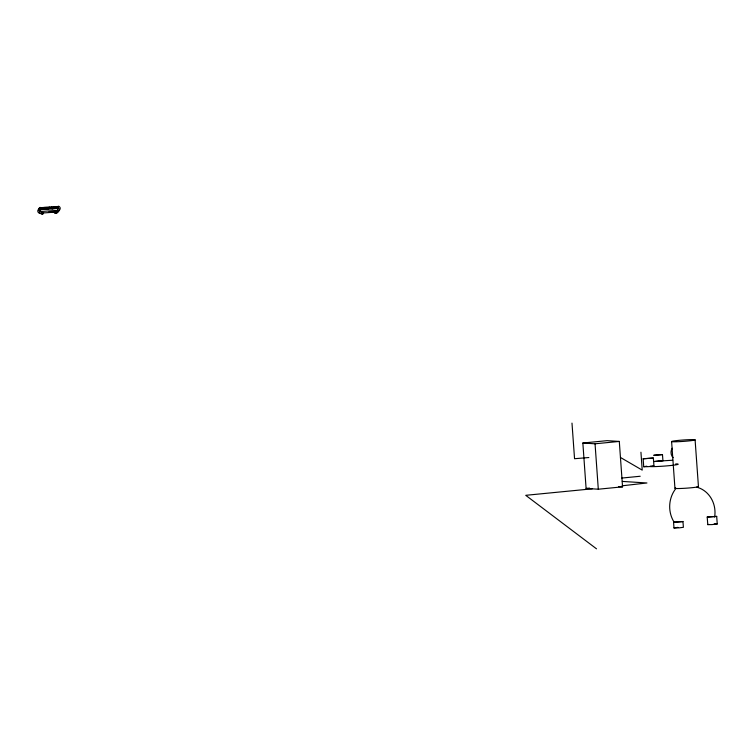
<?xml version="1.0" encoding="UTF-8"?>
<svg xmlns="http://www.w3.org/2000/svg" width="755" height="755" viewBox="0 0 755 755"><rect width="100%" height="100%" fill="white"/><g stroke="black" fill="none" stroke-linecap="round" stroke-linejoin="round"><path stroke-width="1.13" d="M52.954 208.776L53.85 206.757L57.72 206.493L56.833 208.512L58.456 206.172A2.256 2.246 32.3 0 1 58.767 210.475L57.833 211.957L39.524 213.221L39.213 208.918L40.147 207.436L40.383 210.664M40.204 208.238L40.345 210.126M40.921 207.653L40.024 209.673L40.921 207.653L44.8 207.38L44.838 207.918M49.103 207.087L48.216 209.107L49.103 207.087L45.234 207.351L43.903 209.399L44.8 207.38M49.575 207.597L48.641 209.069L49.537 207.059L53.416 206.785L53.454 207.323M52.52 208.805L53.416 206.785M42.724 208.522L41.685 208.597L42.733 208.512M51.34 207.927L50.311 207.984L51.349 207.918M54.69 212.042L57.606 211.787M42.912 213.939L41.157 214.005M643.166 458.814L653.358 457.992L653.953 465.986L648.271 466.666L643.732 466.732L643.128 458.738L653.386 458.077M662.503 454.633L653.717 455.274L662.475 454.567L662.947 460.899L654.17 461.541L659.021 460.89M643.732 466.732L646.742 466.184M673.592 522.281L682.954 521.526L683.388 527.301L679.406 527.839L673.998 527.981L673.564 522.205L682.982 521.601M707.208 517.052L716.684 516.363L717.25 523.961L711.984 524.593L707.775 524.649L707.208 517.052L716.712 516.439M673.97 527.915L677.952 527.377M707.746 524.574L708.643 524.376M651.272 466.099L649.81 466.552L651.565 466.637A14.713 0.868 -4.1 0 0 671.837 465.391A14.713 0.868 -4.1 0 0 675.716 463.91M49.528 211.862L51.293 211.853M42.233 209.456L42.129 209.475M46.517 208.606L46.017 208.654L46.536 208.606M43.044 207.578L43.082 207.559M55.521 207.248L56.04 207.219M53.954 211.768L50.783 211.778M50.66 207.984L51.066 207.936M54.945 207.663L55.672 207.625L54.766 207.663M41.081 212.929L43.677 212.721L42.648 212.731M46.31 208.257L47.055 208.22L46.433 208.248M49.405 211.787L48.943 211.815M49.358 212.325L49.15 212.334M41.846 208.927L42.053 208.909M50.462 208.333L50.642 208.342M55.021 208.04L54.879 208.05M54.804 208.569L55.011 208.55M622.101 485.805L646.941 482.974L622.309 481.416M582.851 443.025L607.096 440.656L619.298 441.43L622.554 486.833L598.3 489.212L586.097 488.438L582.851 443.025L595.044 443.798L619.298 441.43M621.837 478.057L640.202 476.254M586.097 488.438L589.57 488.098M592.203 488.825L525.725 495.318L596.507 548.828M588.853 457.53L574.546 458.719L571.988 423.111M658.539 461.182L661.833 460.937M43.639 208.002L47.206 207.757M52.793 207.37L58.512 206.974L56.144 207.266M39.987 209.135L43.865 208.861M48.178 208.569L44.3 208.833L44.337 209.371M48.603 208.531L52.482 208.267M52.916 208.238L56.785 207.974M46.225 209.116L39.269 209.72L57.663 208.323L50.802 208.795M39.411 211.608L57.72 210.343M56.219 211.919L56.842 211.9L56.134 211.881M41.95 213.939L42.903 213.92M714.221 523.876L717.25 523.961M652.839 465.835L653.953 465.986M618.487 486.579L622.554 486.833M662.597 460.786L663.315 460.824A25.972 1.538 -4.1 0 1 672.667 460.257M620.45 457.454L642.222 470.12L640.938 452.226M695.1 439.929A11.854 0.708 -4.1 0 1 676.367 441.76A11.854 0.708 -4.1 0 1 678.566 440.391A11.854 0.708 -4.1 0 1 695.1 439.929L698.451 486.692M671.591 441.458L674.942 488.221M595.044 443.798L598.3 489.212M57.72 206.493L57.758 207.03M53.85 206.757L53.888 207.295M45.234 207.351L45.272 207.889M39.524 213.221A2.256 2.246 32.3 0 1 39.213 208.918M698.384 486.513A11.854 0.708 -4.1 0 1 685.427 488.24A11.854 0.708 -4.1 0 1 675.668 487.985M674.196 522.3A27.501 25.16 -86.4 0 1 675.876 488.513M673.186 457.69A6.738 5.757 -88.5 0 1 672.252 448.234M696.563 487.117A26.397 24.141 -86.4 0 1 714.645 517.071M38.769 210.173A2.256 2.246 32.3 0 1 40.147 207.436M54.832 213.089L56.918 212.976L54.832 213.089M46.904 207.295L47.008 207.285M51.208 206.993L51.255 206.993M57.833 211.957L57.522 207.653A2.256 2.246 32.3 0 1 57.833 211.957"/></g></svg>
